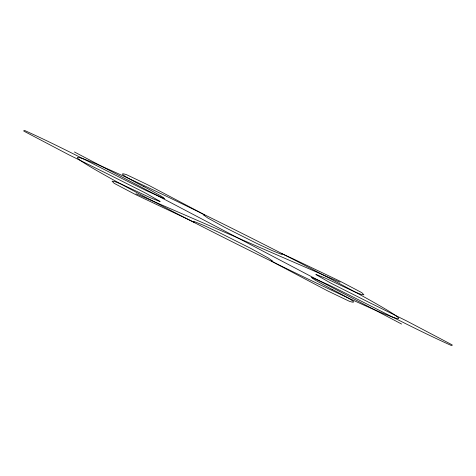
<?xml version="1.0" encoding="UTF-8"?>
<svg xmlns="http://www.w3.org/2000/svg" width="476" height="476" viewBox="0 0 476 476"><rect width="100%" height="100%" fill="white"/><g stroke="black" fill="none" stroke-linecap="round" stroke-linejoin="round"><path stroke-width="0.71" d="M135.969 193.762L340.031 282.238M74.411 151.963L401.589 324.037M193.994 221.828L194.589 222.447L135.505 194.547A239.547 7.943 26.6 0 1 114.151 183.314L112.08 181.148L114.835 181.624L121.41 184.182L150.785 197.945L160.15 201.586A32.511 1.077 26.6 0 0 159.942 201.366L146.459 193.571A32.511 1.077 26.6 0 0 144.18 192.358L105.815 173.026A85.49 2.832 26.6 0 0 100.329 170.366L69.127 154.938L23.842 131.126A239.547 7.943 26.6 0 1 24.698 130.513C66.009 149.131 105.785 170.848 146.489 190.703A32.511 1.077 26.6 0 0 148.887 191.834L164.059 198.415A32.511 1.077 26.6 0 0 164.464 198.498L161.185 196.106L148.345 188.984A85.49 2.832 26.6 0 0 143.817 186.568C145.829 187.687 111.086 169.986 126.336 174.579A239.547 7.943 26.6 0 1 148.548 185.2L198.754 211.713L204.793 215.128L203.603 214.938L207.679 217.966L224.339 227.111A32.511 1.077 26.6 0 0 226.945 228.468L255.6 242.837A32.511 1.077 26.6 0 0 258.284 244.14L272.278 250.644L280.531 253.958A85.49 2.832 26.6 0 0 281.495 254.202L282.012 254.136L281.411 253.553L293.418 258.956L340.495 281.453A239.547 7.943 26.6 0 1 361.849 292.686L363.902 294.87L361.165 294.376L354.59 291.818L325.215 278.055L315.85 274.414A32.511 1.077 26.6 0 0 316.058 274.634L329.541 282.429A32.511 1.077 26.6 0 0 331.82 283.642L370.185 302.974A85.49 2.832 26.6 0 0 375.671 305.634L406.873 321.062L452.158 344.874A239.547 7.943 26.6 0 1 451.302 345.487C409.991 326.869 370.209 305.158 329.511 285.297A32.511 1.077 26.6 0 0 327.113 284.166L311.941 277.585A32.511 1.077 26.6 0 0 311.536 277.502L314.815 279.894L327.655 287.016A85.49 2.832 26.6 0 0 332.183 289.432C330.213 288.349 364.961 306.026 349.664 301.421A239.547 7.943 26.6 0 1 327.452 290.8L277.246 264.287L271.207 260.872L272.409 261.026L268.321 258.034L251.661 248.888A32.511 1.077 26.6 0 0 249.055 247.532L220.4 233.163A32.511 1.077 26.6 0 0 217.716 231.86L203.722 225.356L195.469 222.042A85.49 2.832 26.6 0 0 194.505 221.798L193.994 221.828M149.756 199.438A179.66 5.956 26.6 0 0 398.4 318.599A179.66 5.956 26.6 0 0 165.844 195.969A179.66 5.956 26.6 0 0 149.756 199.438"/></g></svg>
